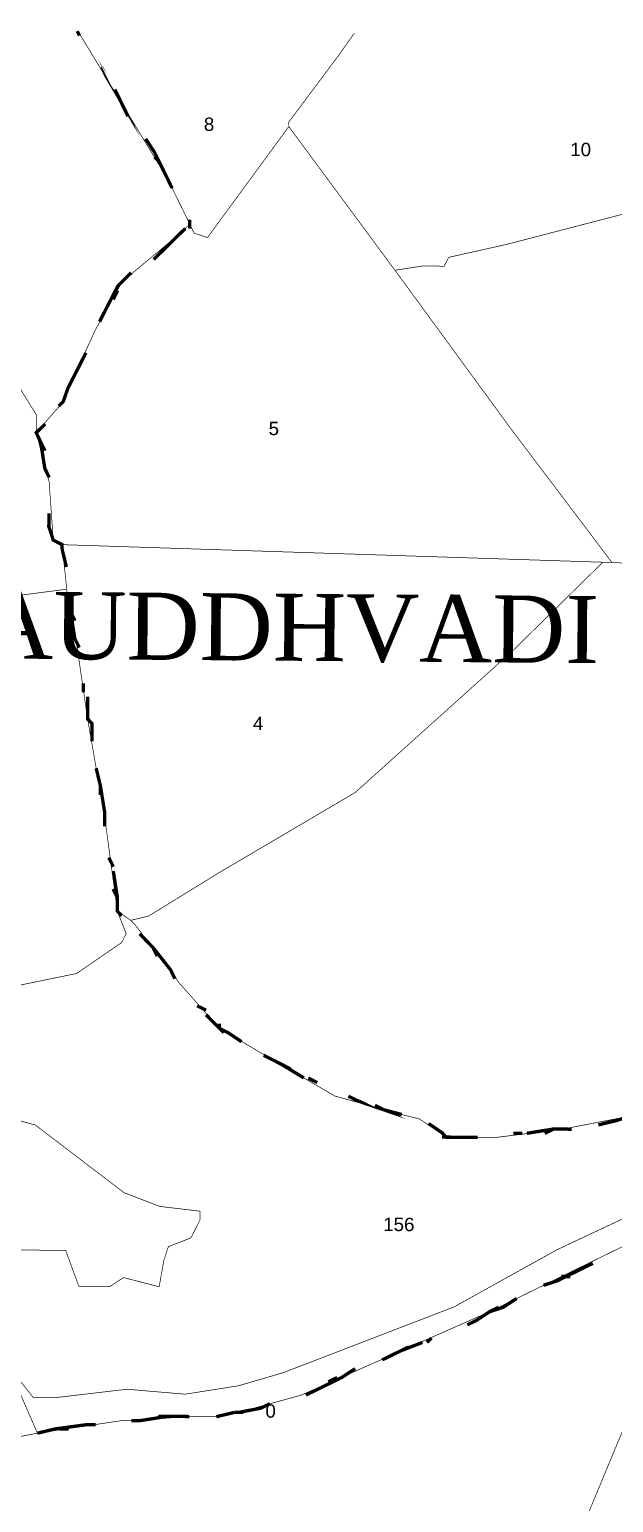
# Model space of a CAD drawing. Header units: metres. Extents: x 326467 to 340077, y 1811030 to 1824953.
# Drawn here: x 338245 to 338773, y 1823532 to 1824865 of the extents above; entities that cross this region are included whole.
import ezdxf

# ---------------------------------------------------------------- set-up
doc = ezdxf.new("R2010")
doc.units = ezdxf.units.M
doc.header["$MEASUREMENT"] = 0
for name, color, linetype in [('SURVEY NO.', 7, 'Continuous'), ('SURVEY PLOT BOUNDARY', 35, 'Continuous'), ('VILLAGE BOUNDARY', 212, 'Continuous'), ('VILLAGE NAME', 3, 'Continuous')]:
    doc.layers.add(name, color=color, linetype=linetype)
doc.styles.add('PDF Arial', font='arial.ttf')
doc.styles.get("Standard").update_dxf_attribs({"font": 'times.ttf'})

# ---------------------------------------------------------------- blocks, each defined once
blk = doc.blocks.new('16')
at = {"layer": 'SURVEY PLOT BOUNDARY', "lineweight": 18, "const_width": 0.606}
for points in [[(338842.6, 1824713.9), (338676.6, 1824670.7), (338623.9, 1824658.9), (338619.8, 1824650.9), (338599.6, 1824651), (338575.3, 1824647.2), (338491.3, 1824761), (338479.3, 1824777.3), (338405.7, 1824676.8), (338393.6, 1824680.9), (338389.7, 1824689), (338369.8, 1824729.6), (338288.5, 1824863.7), (338369.8, 1824729.6), (338389.7, 1824689), (338381.5, 1824681), (338328.6, 1824637), (338304, 1824592.7), (338287.6, 1824556.4), (338275.2, 1824528.2), (338250.8, 1824500.1), (338250.9, 1824516.3), (338230.9, 1824548.8)], [(338827.9, 1824378.4), (338771.4, 1824382.9), (338679.3, 1824504.9), (338575.3, 1824647.2), (338599.6, 1824651), (338619.8, 1824650.9), (338623.9, 1824658.9), (338676.6, 1824670.7), (338842.6, 1824713.9)], [(338230.9, 1824548.8), (338250.9, 1824516.3), (338250.8, 1824500.1), (338262.5, 1824455.5), (338266.2, 1824402.9), (338274.2, 1824398.8), (338278, 1824362.4), (338278, 1824358.4), (338188.9, 1824346.9)], [(338188.9, 1824346.9), (338278, 1824358.4), (338281.9, 1824346.2), (338297.3, 1824241), (338312.8, 1824151.9), (338324.2, 1824066.9), (338332.2, 1824046.6), (338328.1, 1824038.6), (338287.4, 1824010.6), (338230.7, 1823998.9)], [(338787.7, 1823881.4), (338727, 1823869.7), (338666.3, 1823862.1), (338621.8, 1823862.4), (338597.7, 1823878.8), (338581.5, 1823882.9), (338521, 1823899.6), (338464.7, 1823932.4), (338416.4, 1823961), (338380.3, 1824001.8), (338340.3, 1824054.6), (338336.3, 1824058.7), (338352.5, 1824062.6), (338417.5, 1824102.6), (338539.3, 1824174.4), (338681.8, 1824302.7), (338763.3, 1824382.9), (338771.4, 1824382.9), (338827.9, 1824378.4)], [(338823.5, 1823808.3), (338722.1, 1823760.6), (338628.7, 1823708.7), (338474.6, 1823649.3), (338434.1, 1823637.4), (338385.5, 1823629.7), (338333, 1823634.2), (338268.3, 1823626.6), (338248.1, 1823626.7), (338216, 1823667.4)], [(338216.8, 1823760.4), (338265.3, 1823760), (338277.4, 1823760), (338289.3, 1823727.5), (338317.6, 1823727.3), (338329.8, 1823735.3), (338362, 1823727), (338366.3, 1823751.2), (338370.4, 1823763.3), (338390.7, 1823771.2), (338398.9, 1823787.3), (338398.9, 1823795.4), (338362.6, 1823799.7), (338330.3, 1823812.1), (338298.2, 1823836.6), (338250, 1823873.4), (338189.5, 1823890)], [(338230.7, 1823998.9), (338287.4, 1824010.6), (338328.1, 1824038.6), (338332.2, 1824046.6), (338324.2, 1824066.9), (338336.3, 1824058.7), (338340.3, 1824054.6), (338380.3, 1824001.8), (338416.4, 1823961), (338464.7, 1823932.4), (338521, 1823899.6), (338581.5, 1823882.9), (338597.7, 1823878.8), (338621.8, 1823862.4), (338666.3, 1823862.1), (338727, 1823869.7), (338787.7, 1823881.4)], [(338189.5, 1823890), (338250, 1823873.4), (338298.2, 1823836.6), (338330.3, 1823812.1), (338362.6, 1823799.7), (338398.9, 1823795.4), (338398.9, 1823787.3), (338390.7, 1823771.2), (338370.4, 1823763.3), (338366.3, 1823751.2), (338362, 1823727), (338329.8, 1823735.3), (338317.6, 1823727.3), (338289.3, 1823727.5), (338277.4, 1823760), (338265.3, 1823760), (338216.8, 1823760.4)], [(338790.9, 1823768.1), (338661, 1823704.4), (338490.6, 1823628.9), (338433.9, 1823613.2), (338413.7, 1823609.3), (338389.4, 1823609.5), (338336.8, 1823605.8), (338328.8, 1823605.9), (338251.9, 1823594.4), (338236, 1823630.9)], [(338216, 1823667.4), (338248.1, 1823626.7), (338268.3, 1823626.6), (338333, 1823634.2), (338385.5, 1823629.7), (338434.1, 1823637.4), (338474.6, 1823649.3), (338628.7, 1823708.7), (338722.1, 1823760.6), (338823.5, 1823808.3)], [(338802.1, 1823646.7), (338748.5, 1823517.8)], [(338231.6, 1823590.5), (338251.9, 1823594.4), (338328.8, 1823605.9), (338336.8, 1823605.8), (338389.4, 1823609.5), (338413.7, 1823609.3), (338433.9, 1823613.2), (338490.6, 1823628.9), (338661, 1823704.4), (338790.9, 1823768.1)], [(338909.9, 1822950.5), (338699.6, 1822948), (338687.5, 1822948.1), (338687.6, 1822964.3), (338692.1, 1823020.9), (338697.1, 1823142.1), (338702.7, 1823340.2), (338707.7, 1823465.5), (338707.8, 1823485.7), (338724.1, 1823497.7), (338748.5, 1823517.8), (338802.1, 1823646.7)]]:
    blk.add_lwpolyline(points, dxfattribs=at)
for points in [[(338479.3, 1824777.3), (338479.3, 1824781.4), (338524.3, 1824841.7), (338538.5, 1824861.8), (338524.3, 1824841.7), (338479.3, 1824781.4)], [(338250.8, 1824500.1), (338275.2, 1824528.2), (338287.6, 1824556.4), (338304, 1824592.7), (338328.6, 1824637), (338381.5, 1824681), (338389.7, 1824689), (338393.6, 1824680.9), (338405.7, 1824676.8), (338479.3, 1824777.3), (338491.3, 1824761), (338575.3, 1824647.2), (338679.3, 1824504.9), (338771.4, 1824382.9), (338763.3, 1824382.9), (338274.2, 1824398.8), (338266.2, 1824402.9), (338262.5, 1824455.5)], [(338274.2, 1824398.8), (338763.3, 1824382.9), (338681.8, 1824302.7), (338539.3, 1824174.4), (338417.5, 1824102.6), (338352.5, 1824062.6), (338336.3, 1824058.7), (338324.2, 1824066.9), (338312.8, 1824151.9), (338297.3, 1824241), (338281.9, 1824346.2), (338278, 1824358.4), (338278, 1824362.4)], [(338251.9, 1823594.4), (338231.6, 1823590.5), (338203.8, 1823647.3), (338199.7, 1823651.4), (338191.7, 1823651.4), (338183.7, 1823663.6), (338175.6, 1823667.7), (338163.5, 1823667.8), (338183.8, 1823679.8), (338220, 1823655.3), (338236, 1823630.9)]]:
    blk.add_lwpolyline(points, close=True, dxfattribs=at)
at = {"layer": 'VILLAGE BOUNDARY', "lineweight": 50, "const_width": 3.03}
for points in [[(338287.9, 1824863.7), (338289.9, 1824859.6)], [(338309.9, 1824831.2), (338313.9, 1824823.1), (338325.9, 1824802.8), (338321.9, 1824810.9)], [(338333.8, 1824786.5), (338325.9, 1824802.8)], [(338349.8, 1824766.2), (338357.8, 1824754), (338369.8, 1824729.6), (338373.7, 1824721.5)], [(338361.8, 1824745.9), (338357.8, 1824749.9)], [(338369.3, 1824669), (338381.5, 1824681), (338385.6, 1824685)], [(338389.7, 1824693.1), (338389.7, 1824689), (338389.6, 1824685)], [(338377.4, 1824677), (338369.3, 1824669), (338357.1, 1824657)], [(338336.8, 1824645), (338328.6, 1824637), (338324.6, 1824632.9), (338312.2, 1824608.8), (338308.1, 1824600.7)], [(338320.4, 1824620.8), (338324.5, 1824628.9)], [(338295.8, 1824572.5), (338291.7, 1824564.5), (338287.6, 1824556.4), (338279.4, 1824540.3), (338283.5, 1824548.4)], [(338271.2, 1824524.2), (338275.2, 1824528.2), (338279.4, 1824540.3)], [(338258.9, 1824508.1), (338250.8, 1824500.1), (338254.7, 1824492), (338258.6, 1824467.7), (338262.6, 1824459.6)], [(338258.7, 1824483.8), (338254.7, 1824492)], [(338262.3, 1824427.2), (338262.2, 1824415.1), (338266.2, 1824402.9), (338274.2, 1824398.8), (338274.2, 1824394.8), (338274.2, 1824398.8), (338266.2, 1824402.9)], [(338278.1, 1824378.6), (338274.2, 1824394.8)], [(338282, 1824354.3), (338281.9, 1824346.2), (338281.9, 1824338.1), (338285.7, 1824313.8), (338289.7, 1824305.7)], [(338285.8, 1824330), (338281.9, 1824338.1)], [(338293.5, 1824273.3), (338293.4, 1824265.2)], [(338301.3, 1824236.9), (338297.3, 1824241), (338297.4, 1824261.2)], [(338297.3, 1824249), (338297.3, 1824241), (338301.3, 1824236.9), (338301.2, 1824220.7)], [(338305, 1824196.4), (338308.9, 1824180.2), (338312.8, 1824155.9), (338312.8, 1824151.9), (338312.7, 1824143.8)], [(338308.9, 1824172.1), (338308.9, 1824180.2)], [(338316.5, 1824115.5), (338320.5, 1824107.3)], [(338324.3, 1824079), (338320.5, 1824103.3)], [(338320.3, 1824087.1), (338324.3, 1824079), (338324.2, 1824066.9), (338328.2, 1824062.8)], [(338344.3, 1824046.5), (338356.3, 1824034.3), (338372.3, 1824013.9), (338376.3, 1824005.8)], [(338360.3, 1824026.2), (338356.3, 1824034.3)], [(338396.3, 1823981.4), (338404.4, 1823977.3)], [(338436.5, 1823948.8), (338424.4, 1823956.9), (338416.4, 1823961), (338404.4, 1823973.3)], [(338416.4, 1823965.1), (338416.4, 1823961), (338420.4, 1823957)], [(338456.6, 1823936.5), (338464.7, 1823932.4), (338472.7, 1823928.3), (338492.9, 1823916)], [(338480.8, 1823924.2), (338472.7, 1823928.3)], [(338505, 1823911.8), (338496.9, 1823915.9)], [(338533.2, 1823899.5), (338541.2, 1823895.4), (338565.4, 1823887.1), (338557.3, 1823891.2)], [(338581.5, 1823882.9), (338565.4, 1823887.1)], [(338605.7, 1823874.7), (338617.8, 1823866.5), (338621.8, 1823862.4), (338642, 1823862.3), (338650.1, 1823862.2)], [(338759.3, 1823873.5), (338775.5, 1823877.4), (338787.7, 1823881.4), (338799.8, 1823881.3)], [(338625.8, 1823862.4), (338621.8, 1823862.4), (338617.8, 1823862.5)], [(338682.5, 1823866), (338690.6, 1823865.9)], [(338718.9, 1823869.8), (338694.6, 1823865.9)], [(338710.8, 1823865.8), (338718.9, 1823869.8), (338727, 1823869.7), (338735.1, 1823869.6)], [(338754.3, 1823748.2), (338746.2, 1823744.2), (338721.9, 1823732.3), (338709.7, 1823728.3)], [(338734, 1823736.2), (338725.9, 1823736.3)], [(338685.4, 1823716.4), (338673.2, 1823708.4), (338661, 1823704.4), (338648.8, 1823696.4), (338640.7, 1823692.5)], [(338661, 1823704.4), (338669.1, 1823708.4)], [(338588, 1823672.6), (338579.9, 1823668.7), (338563.7, 1823660.7)], [(338579.9, 1823668.7), (338600.2, 1823676.6)], [(338608.3, 1823680.6), (338604.2, 1823676.6)], [(338539.3, 1823652.8), (338527.1, 1823644.8), (338502.8, 1823632.9), (338494.7, 1823628.9)], [(338515, 1823640.9), (338523.1, 1823644.8)], [(338462.3, 1823621.1), (338454.2, 1823617.1), (338433.9, 1823613.2), (338429.9, 1823613.2), (338433.9, 1823613.2), (338438, 1823613.2)], [(338389.4, 1823609.5), (338369.2, 1823609.6), (338344.9, 1823605.8), (338336.8, 1823605.8)], [(338361.1, 1823609.7), (338369.2, 1823609.6)], [(338413.7, 1823609.3), (338429.9, 1823613.2)], [(338304.5, 1823602.1), (338296.4, 1823602.1), (338268.1, 1823598.3), (338251.9, 1823594.4)], [(338280.2, 1823598.2), (338272.1, 1823598.3)]]:
    blk.add_lwpolyline(points, dxfattribs=at)
at = {"layer": 'SURVEY NO.', "attachment_point": 7, "rotation": 359.5579, "style": 'PDF Arial'}
for s, insert, char_height in [('8', (338402.4, 1824773.2), 12.1), ('10', (338733.8, 1824750.4), 12.13), ('5', (338461, 1824497.8), 12.1), ('4', (338446.8, 1824231), 12.1), ('156', (338564.6, 1823777.3), 12.13), ('0', (338458.1, 1823608.3), 12.1)]:
    blk.add_mtext(s, dxfattribs=dict(at, insert=insert, char_height=char_height))
at = {"layer": 'VILLAGE NAME', "insert": (337790.4, 1824297.6), "char_height": 60.643, "attachment_point": 7, "rotation": 359.5579}
blk.add_mtext('MUTAT BAUDDHVADI', dxfattribs=at)

msp = doc.modelspace()

# ---------------------------------------------------------------- block references
msp.add_blockref('16', (0, 0))

doc.saveas('drawing.dxf')
